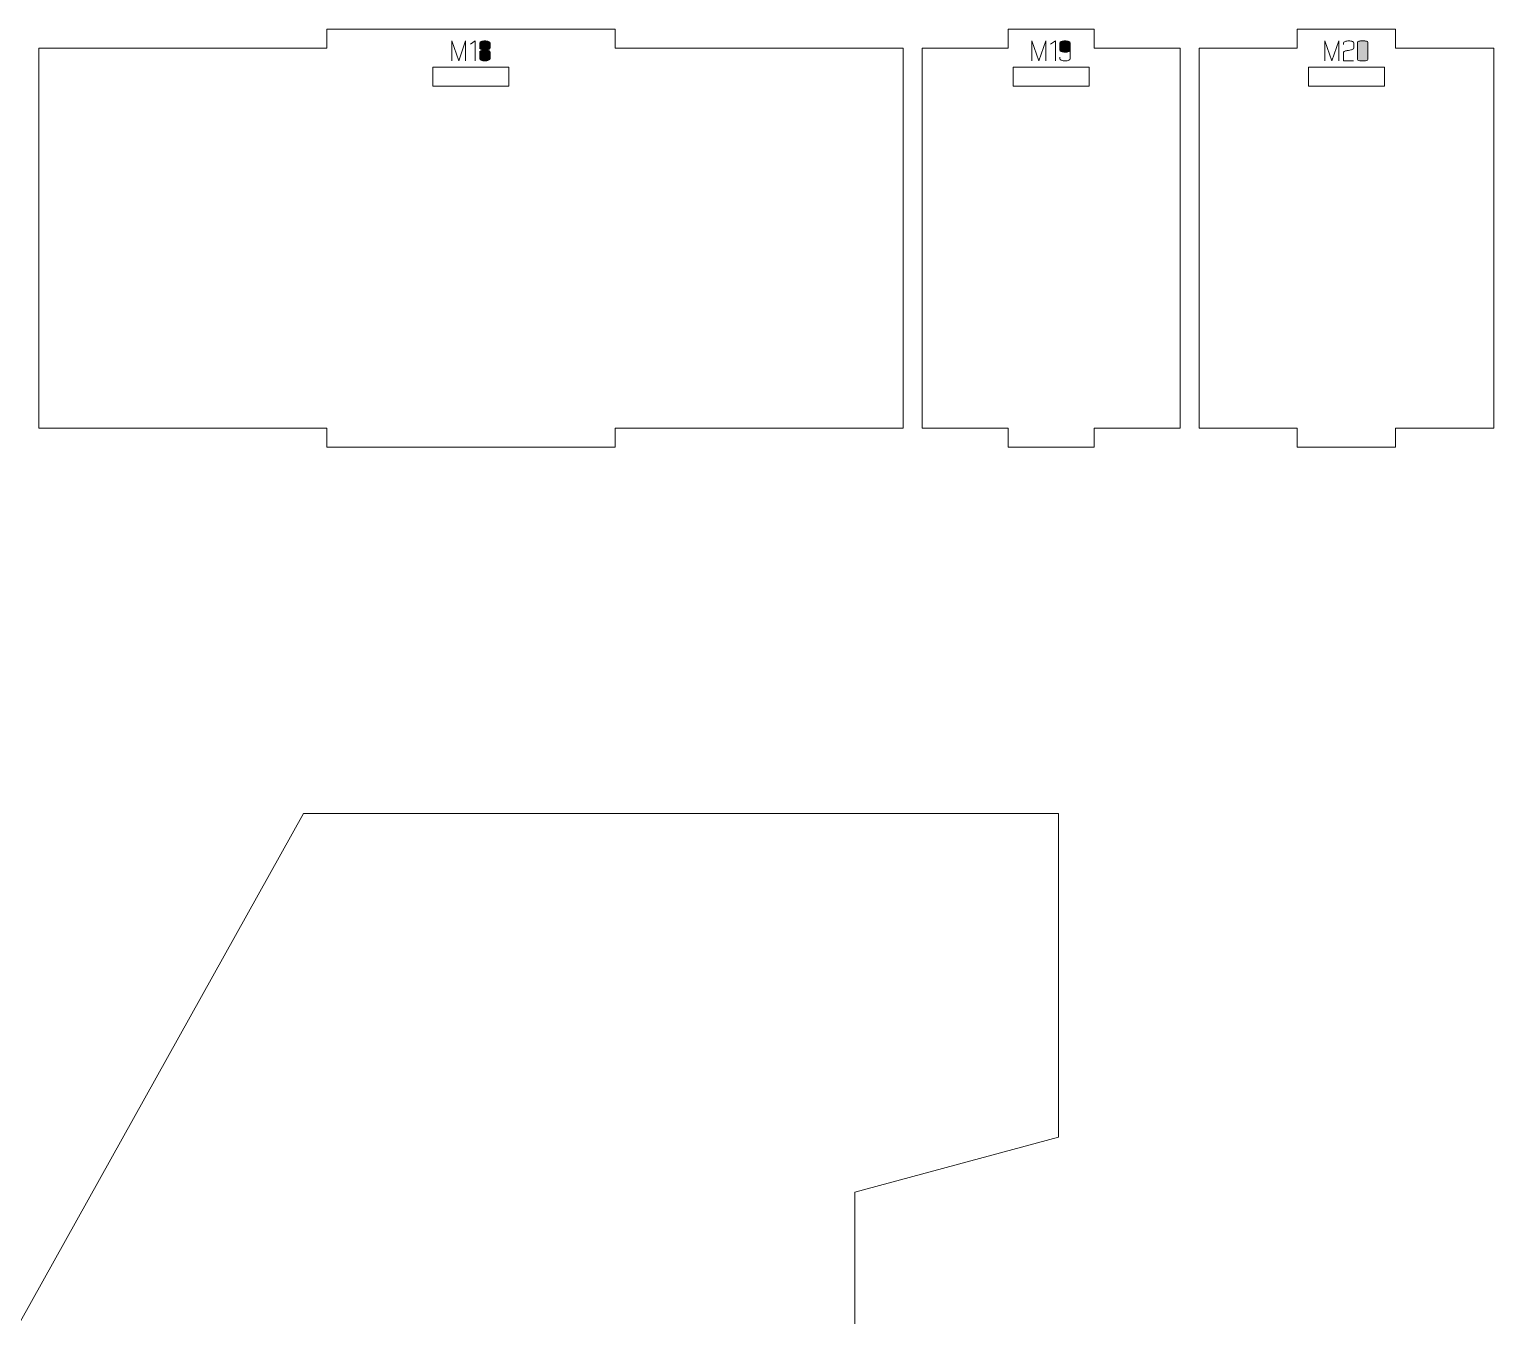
# Model space of a CAD drawing. Header units: centimetres. Extents: x -250 to 250, y -508 to 508.
# Drawn here: x -105.25 to -82.13, y -486.79 to -466.47 of the extents above; entities that cross this region are included whole.
import ezdxf

# ---------------------------------------------------------------- set-up
doc = ezdxf.new("R2010")
doc.units = ezdxf.units.CM
doc.header["$MEASUREMENT"] = 0
doc.layers.add('Capa 1', color=7, linetype='Continuous')

msp = doc.modelspace()

# ---------------------------------------------------------------- hatches: boundary and pattern name
at = {"layer": 'Capa 1', "true_color": 0x3e4095}
h = msp.add_hatch(color=175, dxfattribs=at)
edge = h.paths.add_edge_path()
edge.add_spline(control_points=[(-98.57896, -466.9741), (-98.57896, -466.9741), (-98.57896, -466.65766), (-98.57896, -466.65766), (-98.57896, -466.65766), (-98.46981, -466.9741), (-98.46981, -466.9741), (-98.46981, -466.9741), (-98.36112, -466.65766), (-98.36112, -466.65766), (-98.36112, -466.65766), (-98.36112, -466.9741), (-98.36112, -466.9741), (-98.36112, -466.9741), (-98.36112, -466.65766), (-98.36112, -466.65766), (-98.36112, -466.65766), (-98.46981, -466.9741), (-98.46981, -466.9741), (-98.46981, -466.9741), (-98.57896, -466.65766), (-98.57896, -466.65766), (-98.57896, -466.65766), (-98.57896, -466.9741), (-98.57896, -466.9741)], knot_values=[0, 0, 0, 0, 0.125, 0.125, 0.125, 0.25, 0.25, 0.25, 0.375, 0.375, 0.375, 0.5, 0.5, 0.5, 0.625, 0.625, 0.625, 0.75, 0.75, 0.75, 0.875, 0.875, 0.875, 1, 1, 1, 1], degree=3, periodic=1)
h = msp.add_hatch(color=175, dxfattribs=at)
edge = h.paths.add_edge_path()
edge.add_spline(control_points=[(-98.20932, -466.6572), (-98.20932, -466.6572), (-98.28545, -466.70994), (-98.28545, -466.70994), (-98.28545, -466.70994), (-98.20932, -466.6572), (-98.20932, -466.6572), (-98.20932, -466.6572), (-98.20932, -466.9741), (-98.20932, -466.9741), (-98.20932, -466.9741), (-98.20932, -466.6572), (-98.20932, -466.6572)], knot_values=[0, 0, 0, 0, 0.25, 0.25, 0.25, 0.5, 0.5, 0.5, 0.75, 0.75, 0.75, 1, 1, 1, 1], degree=3, periodic=1)
h = msp.add_hatch(color=175, dxfattribs=at)
edge = h.paths.add_edge_path()
edge.add_spline(control_points=[(-98.13869, -466.76727), (-98.13869, -466.77522), (-98.13303, -466.7824), (-98.12172, -466.78882), (-98.11041, -466.79524), (-98.08855, -466.79952), (-98.05614, -466.80166), (-98.02373, -466.79952), (-98.00187, -466.79524), (-97.99056, -466.78882), (-97.97925, -466.7824), (-97.97359, -466.77522), (-97.97359, -466.76727), (-97.97359, -466.76727), (-97.97359, -466.69297), (-97.97359, -466.69297), (-97.97359, -466.68319), (-97.98146, -466.67486), (-97.99721, -466.66798), (-98.01295, -466.6611), (-98.0326, -466.65766), (-98.05614, -466.65766), (-98.07968, -466.65766), (-98.09933, -466.6611), (-98.11507, -466.66798), (-98.13082, -466.67486), (-98.13869, -466.68319), (-98.13869, -466.69297), (-98.13869, -466.69297), (-98.13869, -466.76727), (-98.13869, -466.76727)], knot_values=[0, 0, 0, 0, 0.1, 0.1, 0.1, 0.2, 0.2, 0.2, 0.3, 0.3, 0.3, 0.4, 0.4, 0.4, 0.5, 0.5, 0.5, 0.6, 0.6, 0.6, 0.7, 0.7, 0.7, 0.8, 0.8, 0.8, 0.9, 0.9, 0.9, 1, 1, 1, 1], degree=3, periodic=1)
h = msp.add_hatch(color=175, dxfattribs=at)
edge = h.paths.add_edge_path()
edge.add_spline(control_points=[(-98.05614, -466.9741), (-98.07968, -466.9741), (-98.09933, -466.97066), (-98.11507, -466.96378), (-98.13082, -466.9569), (-98.13869, -466.94857), (-98.13869, -466.93879), (-98.13869, -466.93879), (-98.13869, -466.8356), (-98.13869, -466.8356), (-98.13869, -466.82734), (-98.13303, -466.82016), (-98.12172, -466.81405), (-98.11041, -466.80793), (-98.08855, -466.8038), (-98.05614, -466.80166), (-98.08855, -466.79952), (-98.11041, -466.79524), (-98.12172, -466.78882), (-98.13303, -466.7824), (-98.13869, -466.77522), (-98.13869, -466.76727), (-98.13869, -466.76727), (-98.13869, -466.69297), (-98.13869, -466.69297), (-98.13869, -466.68319), (-98.13082, -466.67486), (-98.11507, -466.66798), (-98.09933, -466.6611), (-98.07968, -466.65766), (-98.05614, -466.65766), (-98.0326, -466.65766), (-98.01295, -466.6611), (-97.99721, -466.66798), (-97.98146, -466.67486), (-97.97359, -466.68319), (-97.97359, -466.69297), (-97.97359, -466.69297), (-97.97359, -466.76727), (-97.97359, -466.76727), (-97.97359, -466.77522), (-97.97925, -466.7824), (-97.99056, -466.78882), (-98.00187, -466.79524), (-98.02373, -466.79952), (-98.05614, -466.80166), (-98.02373, -466.8038), (-98.00187, -466.80793), (-97.99056, -466.81405), (-97.97925, -466.82016), (-97.97359, -466.82734), (-97.97359, -466.8356), (-97.97359, -466.8356), (-97.97359, -466.93879), (-97.97359, -466.93879), (-97.97359, -466.94857), (-97.98146, -466.9569), (-97.99721, -466.96378), (-98.01295, -466.97066), (-98.0326, -466.9741), (-98.05614, -466.9741)], knot_values=[0, 0, 0, 0, 0.05, 0.05, 0.05, 0.1, 0.1, 0.1, 0.15, 0.15, 0.15, 0.2, 0.2, 0.2, 0.25, 0.25, 0.25, 0.3, 0.3, 0.3, 0.35, 0.35, 0.35, 0.4, 0.4, 0.4, 0.45, 0.45, 0.45, 0.5, 0.5, 0.5, 0.55, 0.55, 0.55, 0.6, 0.6, 0.6, 0.65, 0.65, 0.65, 0.7, 0.7, 0.7, 0.75, 0.75, 0.75, 0.8, 0.8, 0.8, 0.85, 0.85, 0.85, 0.9, 0.9, 0.9, 0.95, 0.95, 0.95, 1, 1, 1, 1], degree=3, periodic=1)
h = msp.add_hatch(color=175, dxfattribs=at)
edge = h.paths.add_edge_path()
edge.add_spline(control_points=[(-98.13869, -466.93879), (-98.13869, -466.94857), (-98.13082, -466.9569), (-98.11507, -466.96378), (-98.09933, -466.97066), (-98.07968, -466.9741), (-98.05614, -466.9741), (-98.0326, -466.9741), (-98.01295, -466.97066), (-97.99721, -466.96378), (-97.98146, -466.9569), (-97.97359, -466.94857), (-97.97359, -466.93879), (-97.97359, -466.93879), (-97.97359, -466.8356), (-97.97359, -466.8356), (-97.97359, -466.82734), (-97.97925, -466.82016), (-97.99056, -466.81405), (-98.00187, -466.80793), (-98.02373, -466.8038), (-98.05614, -466.80166), (-98.08855, -466.8038), (-98.11041, -466.80793), (-98.12172, -466.81405), (-98.13303, -466.82016), (-98.13869, -466.82734), (-98.13869, -466.8356), (-98.13869, -466.8356), (-98.13869, -466.93879), (-98.13869, -466.93879)], knot_values=[0, 0, 0, 0, 0.1, 0.1, 0.1, 0.2, 0.2, 0.2, 0.3, 0.3, 0.3, 0.4, 0.4, 0.4, 0.5, 0.5, 0.5, 0.6, 0.6, 0.6, 0.7, 0.7, 0.7, 0.8, 0.8, 0.8, 0.9, 0.9, 0.9, 1, 1, 1, 1], degree=3, periodic=1)
h = msp.add_hatch(color=175, dxfattribs=at)
edge = h.paths.add_edge_path()
edge.add_spline(control_points=[(-89.41848, -466.9741), (-89.41848, -466.9741), (-89.41848, -466.65766), (-89.41848, -466.65766), (-89.41848, -466.65766), (-89.30933, -466.9741), (-89.30933, -466.9741), (-89.30933, -466.9741), (-89.20064, -466.65766), (-89.20064, -466.65766), (-89.20064, -466.65766), (-89.20064, -466.9741), (-89.20064, -466.9741), (-89.20064, -466.9741), (-89.20064, -466.65766), (-89.20064, -466.65766), (-89.20064, -466.65766), (-89.30933, -466.9741), (-89.30933, -466.9741), (-89.30933, -466.9741), (-89.41848, -466.65766), (-89.41848, -466.65766), (-89.41848, -466.65766), (-89.41848, -466.9741), (-89.41848, -466.9741)], knot_values=[0, 0, 0, 0, 0.125, 0.125, 0.125, 0.25, 0.25, 0.25, 0.375, 0.375, 0.375, 0.5, 0.5, 0.5, 0.625, 0.625, 0.625, 0.75, 0.75, 0.75, 0.875, 0.875, 0.875, 1, 1, 1, 1], degree=3, periodic=1)
h = msp.add_hatch(color=175, dxfattribs=at)
edge = h.paths.add_edge_path()
edge.add_spline(control_points=[(-89.04884, -466.6572), (-89.04884, -466.6572), (-89.12497, -466.70994), (-89.12497, -466.70994), (-89.12497, -466.70994), (-89.04884, -466.6572), (-89.04884, -466.6572), (-89.04884, -466.6572), (-89.04884, -466.9741), (-89.04884, -466.9741), (-89.04884, -466.9741), (-89.04884, -466.6572), (-89.04884, -466.6572)], knot_values=[0, 0, 0, 0, 0.25, 0.25, 0.25, 0.5, 0.5, 0.5, 0.75, 0.75, 0.75, 1, 1, 1, 1], degree=3, periodic=1)
h = msp.add_hatch(color=175, dxfattribs=at)
edge = h.paths.add_edge_path()
edge.add_spline(control_points=[(-88.97821, -466.80029), (-88.97821, -466.81007), (-88.97034, -466.8184), (-88.95459, -466.82528), (-88.93885, -466.83216), (-88.9192, -466.8356), (-88.89566, -466.8356), (-88.87242, -466.83621), (-88.85286, -466.83338), (-88.83696, -466.82712), (-88.82106, -466.82085), (-88.81311, -466.8119), (-88.81311, -466.80029), (-88.81311, -466.80029), (-88.81311, -466.69297), (-88.81311, -466.69297), (-88.81311, -466.68319), (-88.82098, -466.67486), (-88.83673, -466.66798), (-88.85247, -466.6611), (-88.87212, -466.65766), (-88.89566, -466.65766), (-88.9192, -466.65766), (-88.93885, -466.6611), (-88.95459, -466.66798), (-88.97034, -466.67486), (-88.97821, -466.68319), (-88.97821, -466.69297), (-88.97821, -466.69297), (-88.97821, -466.80029), (-88.97821, -466.80029)], knot_values=[0, 0, 0, 0, 0.1, 0.1, 0.1, 0.2, 0.2, 0.2, 0.3, 0.3, 0.3, 0.4, 0.4, 0.4, 0.5, 0.5, 0.5, 0.6, 0.6, 0.6, 0.7, 0.7, 0.7, 0.8, 0.8, 0.8, 0.9, 0.9, 0.9, 1, 1, 1, 1], degree=3, periodic=1)
h = msp.add_hatch(color=175, dxfattribs=at)
edge = h.paths.add_edge_path()
edge.add_spline(control_points=[(-88.89566, -466.9741), (-88.9192, -466.9741), (-88.93885, -466.97066), (-88.95459, -466.96378), (-88.97034, -466.9569), (-88.97821, -466.94857), (-88.97821, -466.93879), (-88.97821, -466.93879), (-88.97821, -466.91356), (-88.97821, -466.91356), (-88.97821, -466.91356), (-88.97821, -466.93879), (-88.97821, -466.93879), (-88.97821, -466.94857), (-88.97034, -466.9569), (-88.95459, -466.96378), (-88.93885, -466.97066), (-88.9192, -466.9741), (-88.89566, -466.9741), (-88.87212, -466.9741), (-88.85247, -466.97066), (-88.83673, -466.96378), (-88.82098, -466.9569), (-88.81311, -466.94857), (-88.81311, -466.93879), (-88.81311, -466.93879), (-88.81311, -466.80029), (-88.81311, -466.80029), (-88.81311, -466.8119), (-88.82106, -466.82085), (-88.83696, -466.82712), (-88.85286, -466.83338), (-88.87242, -466.83621), (-88.89566, -466.8356), (-88.9192, -466.8356), (-88.93885, -466.83216), (-88.95459, -466.82528), (-88.97034, -466.8184), (-88.97821, -466.81007), (-88.97821, -466.80029), (-88.97821, -466.80029), (-88.97821, -466.69297), (-88.97821, -466.69297), (-88.97821, -466.68319), (-88.97034, -466.67486), (-88.95459, -466.66798), (-88.93885, -466.6611), (-88.9192, -466.65766), (-88.89566, -466.65766), (-88.87212, -466.65766), (-88.85247, -466.6611), (-88.83673, -466.66798), (-88.82098, -466.67486), (-88.81311, -466.68319), (-88.81311, -466.69297), (-88.81311, -466.69297), (-88.81311, -466.80029), (-88.81311, -466.80029), (-88.81311, -466.80029), (-88.81311, -466.93879), (-88.81311, -466.93879), (-88.81311, -466.94857), (-88.82098, -466.9569), (-88.83673, -466.96378), (-88.85247, -466.97066), (-88.87212, -466.9741), (-88.89566, -466.9741)], knot_values=[0, 0, 0, 0, 0.04545455, 0.04545455, 0.04545455, 0.09090909, 0.09090909, 0.09090909, 0.13636364, 0.13636364, 0.13636364, 0.18181818, 0.18181818, 0.18181818, 0.22727273, 0.22727273, 0.22727273, 0.27272727, 0.27272727, 0.27272727, 0.31818182, 0.31818182, 0.31818182, 0.36363636, 0.36363636, 0.36363636, 0.40909091, 0.40909091, 0.40909091, 0.45454545, 0.45454545, 0.45454545, 0.5, 0.5, 0.5, 0.54545455, 0.54545455, 0.54545455, 0.59090909, 0.59090909, 0.59090909, 0.63636364, 0.63636364, 0.63636364, 0.68181818, 0.68181818, 0.68181818, 0.72727273, 0.72727273, 0.72727273, 0.77272727, 0.77272727, 0.77272727, 0.81818182, 0.81818182, 0.81818182, 0.86363636, 0.86363636, 0.86363636, 0.90909091, 0.90909091, 0.90909091, 0.95454545, 0.95454545, 0.95454545, 1, 1, 1, 1], degree=3, periodic=1)
h = msp.add_hatch(color=175, dxfattribs=at)
edge = h.paths.add_edge_path()
edge.add_spline(control_points=[(-84.79251, -466.9741), (-84.79251, -466.9741), (-84.79251, -466.65766), (-84.79251, -466.65766), (-84.79251, -466.65766), (-84.68336, -466.9741), (-84.68336, -466.9741), (-84.68336, -466.9741), (-84.57467, -466.65766), (-84.57467, -466.65766), (-84.57467, -466.65766), (-84.57467, -466.9741), (-84.57467, -466.9741), (-84.57467, -466.9741), (-84.57467, -466.65766), (-84.57467, -466.65766), (-84.57467, -466.65766), (-84.68336, -466.9741), (-84.68336, -466.9741), (-84.68336, -466.9741), (-84.79251, -466.65766), (-84.79251, -466.65766), (-84.79251, -466.65766), (-84.79251, -466.9741), (-84.79251, -466.9741)], knot_values=[0, 0, 0, 0, 0.125, 0.125, 0.125, 0.25, 0.25, 0.25, 0.375, 0.375, 0.375, 0.5, 0.5, 0.5, 0.625, 0.625, 0.625, 0.75, 0.75, 0.75, 0.875, 0.875, 0.875, 1, 1, 1, 1], degree=3, periodic=1)
h = msp.add_hatch(color=175, dxfattribs=at)
edge = h.paths.add_edge_path()
edge.add_spline(control_points=[(-84.49946, -466.9741), (-84.49946, -466.9741), (-84.49946, -466.84156), (-84.49946, -466.84156), (-84.49854, -466.82964), (-84.48769, -466.82047), (-84.4669, -466.81405), (-84.45834, -466.81343), (-84.45016, -466.81244), (-84.44236, -466.81106), (-84.43457, -466.80969), (-84.42669, -466.80824), (-84.41874, -466.80671), (-84.40407, -466.80426), (-84.39283, -466.80227), (-84.38504, -466.80075), (-84.37724, -466.79922), (-84.36967, -466.79723), (-84.36233, -466.79478), (-84.34338, -466.78775), (-84.3339, -466.77873), (-84.3339, -466.76773), (-84.3339, -466.76773), (-84.3339, -466.69297), (-84.3339, -466.69297), (-84.3339, -466.68319), (-84.34177, -466.67486), (-84.35752, -466.66798), (-84.37326, -466.6611), (-84.39291, -466.65766), (-84.41645, -466.65766), (-84.43999, -466.65766), (-84.45964, -466.6611), (-84.47538, -466.66798), (-84.49113, -466.67486), (-84.499, -466.68319), (-84.499, -466.69297), (-84.499, -466.69297), (-84.499, -466.71544), (-84.499, -466.71544), (-84.499, -466.71544), (-84.499, -466.69297), (-84.499, -466.69297), (-84.499, -466.68319), (-84.49113, -466.67486), (-84.47538, -466.66798), (-84.45964, -466.6611), (-84.43999, -466.65766), (-84.41645, -466.65766), (-84.39291, -466.65766), (-84.37326, -466.6611), (-84.35752, -466.66798), (-84.34177, -466.67486), (-84.3339, -466.68319), (-84.3339, -466.69297), (-84.3339, -466.69297), (-84.3339, -466.76773), (-84.3339, -466.76773), (-84.3339, -466.77873), (-84.34338, -466.78775), (-84.36233, -466.79478), (-84.36967, -466.79723), (-84.37724, -466.79922), (-84.38504, -466.80075), (-84.39283, -466.80227), (-84.40407, -466.80426), (-84.41874, -466.80671), (-84.42669, -466.80824), (-84.43457, -466.80969), (-84.44236, -466.81106), (-84.45016, -466.81244), (-84.45834, -466.81343), (-84.4669, -466.81405), (-84.48769, -466.82047), (-84.49854, -466.82964), (-84.49946, -466.84156), (-84.49946, -466.84156), (-84.49946, -466.9741), (-84.49946, -466.9741), (-84.49946, -466.9741), (-84.34261, -466.9741), (-84.34261, -466.9741), (-84.34261, -466.9741), (-84.49946, -466.9741), (-84.49946, -466.9741)], knot_values=[0, 0, 0, 0, 0.03571429, 0.03571429, 0.03571429, 0.07142857, 0.07142857, 0.07142857, 0.10714286, 0.10714286, 0.10714286, 0.14285714, 0.14285714, 0.14285714, 0.17857143, 0.17857143, 0.17857143, 0.21428571, 0.21428571, 0.21428571, 0.25, 0.25, 0.25, 0.28571429, 0.28571429, 0.28571429, 0.32142857, 0.32142857, 0.32142857, 0.35714286, 0.35714286, 0.35714286, 0.39285714, 0.39285714, 0.39285714, 0.42857143, 0.42857143, 0.42857143, 0.46428571, 0.46428571, 0.46428571, 0.5, 0.5, 0.5, 0.53571429, 0.53571429, 0.53571429, 0.57142857, 0.57142857, 0.57142857, 0.60714286, 0.60714286, 0.60714286, 0.64285714, 0.64285714, 0.64285714, 0.67857143, 0.67857143, 0.67857143, 0.71428571, 0.71428571, 0.71428571, 0.75, 0.75, 0.75, 0.78571429, 0.78571429, 0.78571429, 0.82142857, 0.82142857, 0.82142857, 0.85714286, 0.85714286, 0.85714286, 0.89285714, 0.89285714, 0.89285714, 0.92857143, 0.92857143, 0.92857143, 0.96428571, 0.96428571, 0.96428571, 1, 1, 1, 1], degree=3, periodic=1)
h = msp.add_hatch(color=175, dxfattribs=at)
edge = h.paths.add_edge_path()
edge.add_spline(control_points=[(-84.27887, -466.95025), (-84.27887, -466.96004), (-84.271, -466.96646), (-84.25525, -466.96951), (-84.23951, -466.97257), (-84.21986, -466.9741), (-84.19632, -466.9741), (-84.17278, -466.9741), (-84.15313, -466.97257), (-84.13739, -466.96951), (-84.12164, -466.96646), (-84.11377, -466.96004), (-84.11377, -466.95025), (-84.11377, -466.95025), (-84.11377, -466.68197), (-84.11377, -466.68197), (-84.11377, -466.67218), (-84.12164, -466.66568), (-84.13739, -466.66247), (-84.15313, -466.65926), (-84.17278, -466.65766), (-84.19632, -466.65766), (-84.21986, -466.65766), (-84.23951, -466.65926), (-84.25525, -466.66247), (-84.271, -466.66568), (-84.27887, -466.67218), (-84.27887, -466.68197), (-84.27887, -466.68197), (-84.27887, -466.95025), (-84.27887, -466.95025)], knot_values=[0, 0, 0, 0, 0.1, 0.1, 0.1, 0.2, 0.2, 0.2, 0.3, 0.3, 0.3, 0.4, 0.4, 0.4, 0.5, 0.5, 0.5, 0.6, 0.6, 0.6, 0.7, 0.7, 0.7, 0.8, 0.8, 0.8, 0.9, 0.9, 0.9, 1, 1, 1, 1], degree=3, periodic=1)
h = msp.add_hatch(color=175, dxfattribs=at)
edge = h.paths.add_edge_path()
edge.add_spline(control_points=[(-84.11377, -466.95025), (-84.11377, -466.96004), (-84.12164, -466.96646), (-84.13739, -466.96951), (-84.15313, -466.97257), (-84.17278, -466.9741), (-84.19632, -466.9741), (-84.21986, -466.9741), (-84.23951, -466.97257), (-84.25525, -466.96951), (-84.271, -466.96646), (-84.27887, -466.96004), (-84.27887, -466.95025), (-84.27887, -466.95025), (-84.27887, -466.68197), (-84.27887, -466.68197), (-84.27887, -466.67218), (-84.271, -466.66568), (-84.25525, -466.66247), (-84.23951, -466.65926), (-84.21986, -466.65766), (-84.19632, -466.65766), (-84.17278, -466.65766), (-84.15313, -466.65926), (-84.13739, -466.66247), (-84.12164, -466.66568), (-84.11377, -466.67218), (-84.11377, -466.68197), (-84.11377, -466.68197), (-84.11377, -466.95025), (-84.11377, -466.95025)], knot_values=[0, 0, 0, 0, 0.1, 0.1, 0.1, 0.2, 0.2, 0.2, 0.3, 0.3, 0.3, 0.4, 0.4, 0.4, 0.5, 0.5, 0.5, 0.6, 0.6, 0.6, 0.7, 0.7, 0.7, 0.8, 0.8, 0.8, 0.9, 0.9, 0.9, 1, 1, 1, 1], degree=3, periodic=1)

# ---------------------------------------------------------------- linework, layer by layer
at = {"layer": 'Capa 1', "color": 240, "lineweight": 9}
for points, knots in [([(-105.10025, -466.7741), (-105.10025, -466.7741), (-105.10025, -472.7741), (-105.10025, -472.7741), (-105.10025, -472.7741), (-100.55093, -472.7741), (-100.55093, -472.7741), (-100.55093, -472.7741), (-100.55093, -473.0741), (-100.55093, -473.0741), (-100.55093, -473.0741), (-96.00161, -473.0741), (-96.00161, -473.0741), (-96.00161, -473.0741), (-96.00161, -472.7741), (-96.00161, -472.7741), (-96.00161, -472.7741), (-91.45229, -472.7741), (-91.45229, -472.7741), (-91.45229, -472.7741), (-91.45229, -466.7741), (-91.45229, -466.7741), (-91.45229, -466.7741), (-96.00161, -466.7741), (-96.00161, -466.7741), (-96.00161, -466.7741), (-96.00161, -466.4741), (-96.00161, -466.4741), (-96.00161, -466.4741), (-100.55093, -466.4741), (-100.55093, -466.4741), (-100.55093, -466.4741), (-100.55093, -466.7741), (-100.55093, -466.7741), (-100.55093, -466.7741), (-105.10025, -466.7741), (-105.10025, -466.7741)], [0, 0, 0, 0, 0.08333333, 0.08333333, 0.08333333, 0.16666667, 0.16666667, 0.16666667, 0.25, 0.25, 0.25, 0.33333333, 0.33333333, 0.33333333, 0.41666667, 0.41666667, 0.41666667, 0.5, 0.5, 0.5, 0.58333333, 0.58333333, 0.58333333, 0.66666667, 0.66666667, 0.66666667, 0.75, 0.75, 0.75, 0.83333333, 0.83333333, 0.83333333, 0.91666667, 0.91666667, 0.91666667, 1, 1, 1, 1]), ([(-91.15229, -466.7741), (-91.15229, -466.7741), (-91.15229, -472.7741), (-91.15229, -472.7741), (-91.15229, -472.7741), (-89.79462, -472.7741), (-89.79462, -472.7741), (-89.79462, -472.7741), (-89.79462, -473.0741), (-89.79462, -473.0741), (-89.79462, -473.0741), (-88.43695, -473.0741), (-88.43695, -473.0741), (-88.43695, -473.0741), (-88.43695, -472.7741), (-88.43695, -472.7741), (-88.43695, -472.7741), (-87.07928, -472.7741), (-87.07928, -472.7741), (-87.07928, -472.7741), (-87.07928, -466.7741), (-87.07928, -466.7741), (-87.07928, -466.7741), (-88.43695, -466.7741), (-88.43695, -466.7741), (-88.43695, -466.7741), (-88.43695, -466.4741), (-88.43695, -466.4741), (-88.43695, -466.4741), (-89.79462, -466.4741), (-89.79462, -466.4741), (-89.79462, -466.4741), (-89.79462, -466.7741), (-89.79462, -466.7741), (-89.79462, -466.7741), (-91.15229, -466.7741), (-91.15229, -466.7741)], [0, 0, 0, 0, 0.08333333, 0.08333333, 0.08333333, 0.16666667, 0.16666667, 0.16666667, 0.25, 0.25, 0.25, 0.33333333, 0.33333333, 0.33333333, 0.41666667, 0.41666667, 0.41666667, 0.5, 0.5, 0.5, 0.58333333, 0.58333333, 0.58333333, 0.66666667, 0.66666667, 0.66666667, 0.75, 0.75, 0.75, 0.83333333, 0.83333333, 0.83333333, 0.91666667, 0.91666667, 0.91666667, 1, 1, 1, 1]), ([(-86.77928, -466.7741), (-86.77928, -466.7741), (-86.77928, -472.7741), (-86.77928, -472.7741), (-86.77928, -472.7741), (-85.22867, -472.7741), (-85.22867, -472.7741), (-85.22867, -472.7741), (-85.22867, -473.0741), (-85.22867, -473.0741), (-85.22867, -473.0741), (-83.67806, -473.0741), (-83.67806, -473.0741), (-83.67806, -473.0741), (-83.67806, -472.7741), (-83.67806, -472.7741), (-83.67806, -472.7741), (-82.12745, -472.7741), (-82.12745, -472.7741), (-82.12745, -472.7741), (-82.12745, -466.7741), (-82.12745, -466.7741), (-82.12745, -466.7741), (-83.67806, -466.7741), (-83.67806, -466.7741), (-83.67806, -466.7741), (-83.67806, -466.4741), (-83.67806, -466.4741), (-83.67806, -466.4741), (-85.22867, -466.4741), (-85.22867, -466.4741), (-85.22867, -466.4741), (-85.22867, -466.7741), (-85.22867, -466.7741), (-85.22867, -466.7741), (-86.77928, -466.7741), (-86.77928, -466.7741)], [0, 0, 0, 0, 0.08333333, 0.08333333, 0.08333333, 0.16666667, 0.16666667, 0.16666667, 0.25, 0.25, 0.25, 0.33333333, 0.33333333, 0.33333333, 0.41666667, 0.41666667, 0.41666667, 0.5, 0.5, 0.5, 0.58333333, 0.58333333, 0.58333333, 0.66666667, 0.66666667, 0.66666667, 0.75, 0.75, 0.75, 0.83333333, 0.83333333, 0.83333333, 0.91666667, 0.91666667, 0.91666667, 1, 1, 1, 1]), ([(-98.87627, -467.374), (-98.87627, -467.374), (-97.67627, -467.374), (-97.67627, -467.374), (-97.67627, -467.374), (-97.67627, -467.074), (-97.67627, -467.074), (-97.67627, -467.074), (-98.87627, -467.074), (-98.87627, -467.074), (-98.87627, -467.074), (-98.87627, -467.374), (-98.87627, -467.374)], [0, 0, 0, 0, 0.25, 0.25, 0.25, 0.5, 0.5, 0.5, 0.75, 0.75, 0.75, 1, 1, 1, 1]), ([(-89.71578, -467.374), (-89.71578, -467.374), (-88.51578, -467.374), (-88.51578, -467.374), (-88.51578, -467.374), (-88.51578, -467.074), (-88.51578, -467.074), (-88.51578, -467.074), (-89.71578, -467.074), (-89.71578, -467.074), (-89.71578, -467.074), (-89.71578, -467.374), (-89.71578, -467.374)], [0, 0, 0, 0, 0.25, 0.25, 0.25, 0.5, 0.5, 0.5, 0.75, 0.75, 0.75, 1, 1, 1, 1]), ([(-85.05336, -467.374), (-85.05336, -467.374), (-83.85336, -467.374), (-83.85336, -467.374), (-83.85336, -467.374), (-83.85336, -467.074), (-83.85336, -467.074), (-83.85336, -467.074), (-85.05336, -467.074), (-85.05336, -467.074), (-85.05336, -467.074), (-85.05336, -467.374), (-85.05336, -467.374)], [0, 0, 0, 0, 0.25, 0.25, 0.25, 0.5, 0.5, 0.5, 0.75, 0.75, 0.75, 1, 1, 1, 1])]:
    msp.add_open_spline(points, degree=3, knots=knots, dxfattribs=at)
at = {"layer": 'Capa 1', "color": 114, "lineweight": 9}
for points, knots in [([(-98.57896, -466.9741), (-98.57896, -466.9741), (-98.57896, -466.65766), (-98.57896, -466.65766), (-98.57896, -466.65766), (-98.46981, -466.9741), (-98.46981, -466.9741), (-98.46981, -466.9741), (-98.36112, -466.65766), (-98.36112, -466.65766), (-98.36112, -466.65766), (-98.36112, -466.9741), (-98.36112, -466.9741), (-98.36112, -466.9741), (-98.36112, -466.65766), (-98.36112, -466.65766), (-98.36112, -466.65766), (-98.46981, -466.9741), (-98.46981, -466.9741), (-98.46981, -466.9741), (-98.57896, -466.65766), (-98.57896, -466.65766), (-98.57896, -466.65766), (-98.57896, -466.9741), (-98.57896, -466.9741)], [0, 0, 0, 0, 0.125, 0.125, 0.125, 0.25, 0.25, 0.25, 0.375, 0.375, 0.375, 0.5, 0.5, 0.5, 0.625, 0.625, 0.625, 0.75, 0.75, 0.75, 0.875, 0.875, 0.875, 1, 1, 1, 1]), ([(-98.20932, -466.6572), (-98.20932, -466.6572), (-98.28545, -466.70994), (-98.28545, -466.70994), (-98.28545, -466.70994), (-98.20932, -466.6572), (-98.20932, -466.6572), (-98.20932, -466.6572), (-98.20932, -466.9741), (-98.20932, -466.9741), (-98.20932, -466.9741), (-98.20932, -466.6572), (-98.20932, -466.6572)], [0, 0, 0, 0, 0.25, 0.25, 0.25, 0.5, 0.5, 0.5, 0.75, 0.75, 0.75, 1, 1, 1, 1]), ([(-98.13869, -466.76727), (-98.13869, -466.77522), (-98.13303, -466.7824), (-98.12172, -466.78882), (-98.11041, -466.79524), (-98.08855, -466.79952), (-98.05614, -466.80166), (-98.02373, -466.79952), (-98.00187, -466.79524), (-97.99056, -466.78882), (-97.97925, -466.7824), (-97.97359, -466.77522), (-97.97359, -466.76727), (-97.97359, -466.76727), (-97.97359, -466.69297), (-97.97359, -466.69297), (-97.97359, -466.68319), (-97.98146, -466.67486), (-97.99721, -466.66798), (-98.01295, -466.6611), (-98.0326, -466.65766), (-98.05614, -466.65766), (-98.07968, -466.65766), (-98.09933, -466.6611), (-98.11507, -466.66798), (-98.13082, -466.67486), (-98.13869, -466.68319), (-98.13869, -466.69297), (-98.13869, -466.69297), (-98.13869, -466.76727), (-98.13869, -466.76727)], [0, 0, 0, 0, 0.1, 0.1, 0.1, 0.2, 0.2, 0.2, 0.3, 0.3, 0.3, 0.4, 0.4, 0.4, 0.5, 0.5, 0.5, 0.6, 0.6, 0.6, 0.7, 0.7, 0.7, 0.8, 0.8, 0.8, 0.9, 0.9, 0.9, 1, 1, 1, 1]), ([(-98.05614, -466.9741), (-98.07968, -466.9741), (-98.09933, -466.97066), (-98.11507, -466.96378), (-98.13082, -466.9569), (-98.13869, -466.94857), (-98.13869, -466.93879), (-98.13869, -466.93879), (-98.13869, -466.8356), (-98.13869, -466.8356), (-98.13869, -466.82734), (-98.13303, -466.82016), (-98.12172, -466.81405), (-98.11041, -466.80793), (-98.08855, -466.8038), (-98.05614, -466.80166), (-98.08855, -466.79952), (-98.11041, -466.79524), (-98.12172, -466.78882), (-98.13303, -466.7824), (-98.13869, -466.77522), (-98.13869, -466.76727), (-98.13869, -466.76727), (-98.13869, -466.69297), (-98.13869, -466.69297), (-98.13869, -466.68319), (-98.13082, -466.67486), (-98.11507, -466.66798), (-98.09933, -466.6611), (-98.07968, -466.65766), (-98.05614, -466.65766), (-98.0326, -466.65766), (-98.01295, -466.6611), (-97.99721, -466.66798), (-97.98146, -466.67486), (-97.97359, -466.68319), (-97.97359, -466.69297), (-97.97359, -466.69297), (-97.97359, -466.76727), (-97.97359, -466.76727), (-97.97359, -466.77522), (-97.97925, -466.7824), (-97.99056, -466.78882), (-98.00187, -466.79524), (-98.02373, -466.79952), (-98.05614, -466.80166), (-98.02373, -466.8038), (-98.00187, -466.80793), (-97.99056, -466.81405), (-97.97925, -466.82016), (-97.97359, -466.82734), (-97.97359, -466.8356), (-97.97359, -466.8356), (-97.97359, -466.93879), (-97.97359, -466.93879), (-97.97359, -466.94857), (-97.98146, -466.9569), (-97.99721, -466.96378), (-98.01295, -466.97066), (-98.0326, -466.9741), (-98.05614, -466.9741)], [0, 0, 0, 0, 0.05, 0.05, 0.05, 0.1, 0.1, 0.1, 0.15, 0.15, 0.15, 0.2, 0.2, 0.2, 0.25, 0.25, 0.25, 0.3, 0.3, 0.3, 0.35, 0.35, 0.35, 0.4, 0.4, 0.4, 0.45, 0.45, 0.45, 0.5, 0.5, 0.5, 0.55, 0.55, 0.55, 0.6, 0.6, 0.6, 0.65, 0.65, 0.65, 0.7, 0.7, 0.7, 0.75, 0.75, 0.75, 0.8, 0.8, 0.8, 0.85, 0.85, 0.85, 0.9, 0.9, 0.9, 0.95, 0.95, 0.95, 1, 1, 1, 1]), ([(-98.13869, -466.93879), (-98.13869, -466.94857), (-98.13082, -466.9569), (-98.11507, -466.96378), (-98.09933, -466.97066), (-98.07968, -466.9741), (-98.05614, -466.9741), (-98.0326, -466.9741), (-98.01295, -466.97066), (-97.99721, -466.96378), (-97.98146, -466.9569), (-97.97359, -466.94857), (-97.97359, -466.93879), (-97.97359, -466.93879), (-97.97359, -466.8356), (-97.97359, -466.8356), (-97.97359, -466.82734), (-97.97925, -466.82016), (-97.99056, -466.81405), (-98.00187, -466.80793), (-98.02373, -466.8038), (-98.05614, -466.80166), (-98.08855, -466.8038), (-98.11041, -466.80793), (-98.12172, -466.81405), (-98.13303, -466.82016), (-98.13869, -466.82734), (-98.13869, -466.8356), (-98.13869, -466.8356), (-98.13869, -466.93879), (-98.13869, -466.93879)], [0, 0, 0, 0, 0.1, 0.1, 0.1, 0.2, 0.2, 0.2, 0.3, 0.3, 0.3, 0.4, 0.4, 0.4, 0.5, 0.5, 0.5, 0.6, 0.6, 0.6, 0.7, 0.7, 0.7, 0.8, 0.8, 0.8, 0.9, 0.9, 0.9, 1, 1, 1, 1]), ([(-89.41848, -466.9741), (-89.41848, -466.9741), (-89.41848, -466.65766), (-89.41848, -466.65766), (-89.41848, -466.65766), (-89.30933, -466.9741), (-89.30933, -466.9741), (-89.30933, -466.9741), (-89.20064, -466.65766), (-89.20064, -466.65766), (-89.20064, -466.65766), (-89.20064, -466.9741), (-89.20064, -466.9741), (-89.20064, -466.9741), (-89.20064, -466.65766), (-89.20064, -466.65766), (-89.20064, -466.65766), (-89.30933, -466.9741), (-89.30933, -466.9741), (-89.30933, -466.9741), (-89.41848, -466.65766), (-89.41848, -466.65766), (-89.41848, -466.65766), (-89.41848, -466.9741), (-89.41848, -466.9741)], [0, 0, 0, 0, 0.125, 0.125, 0.125, 0.25, 0.25, 0.25, 0.375, 0.375, 0.375, 0.5, 0.5, 0.5, 0.625, 0.625, 0.625, 0.75, 0.75, 0.75, 0.875, 0.875, 0.875, 1, 1, 1, 1]), ([(-89.04884, -466.6572), (-89.04884, -466.6572), (-89.12497, -466.70994), (-89.12497, -466.70994), (-89.12497, -466.70994), (-89.04884, -466.6572), (-89.04884, -466.6572), (-89.04884, -466.6572), (-89.04884, -466.9741), (-89.04884, -466.9741), (-89.04884, -466.9741), (-89.04884, -466.6572), (-89.04884, -466.6572)], [0, 0, 0, 0, 0.25, 0.25, 0.25, 0.5, 0.5, 0.5, 0.75, 0.75, 0.75, 1, 1, 1, 1]), ([(-88.97821, -466.80029), (-88.97821, -466.81007), (-88.97034, -466.8184), (-88.95459, -466.82528), (-88.93885, -466.83216), (-88.9192, -466.8356), (-88.89566, -466.8356), (-88.87242, -466.83621), (-88.85286, -466.83338), (-88.83696, -466.82712), (-88.82106, -466.82085), (-88.81311, -466.8119), (-88.81311, -466.80029), (-88.81311, -466.80029), (-88.81311, -466.69297), (-88.81311, -466.69297), (-88.81311, -466.68319), (-88.82098, -466.67486), (-88.83673, -466.66798), (-88.85247, -466.6611), (-88.87212, -466.65766), (-88.89566, -466.65766), (-88.9192, -466.65766), (-88.93885, -466.6611), (-88.95459, -466.66798), (-88.97034, -466.67486), (-88.97821, -466.68319), (-88.97821, -466.69297), (-88.97821, -466.69297), (-88.97821, -466.80029), (-88.97821, -466.80029)], [0, 0, 0, 0, 0.1, 0.1, 0.1, 0.2, 0.2, 0.2, 0.3, 0.3, 0.3, 0.4, 0.4, 0.4, 0.5, 0.5, 0.5, 0.6, 0.6, 0.6, 0.7, 0.7, 0.7, 0.8, 0.8, 0.8, 0.9, 0.9, 0.9, 1, 1, 1, 1]), ([(-88.89566, -466.9741), (-88.9192, -466.9741), (-88.93885, -466.97066), (-88.95459, -466.96378), (-88.97034, -466.9569), (-88.97821, -466.94857), (-88.97821, -466.93879), (-88.97821, -466.93879), (-88.97821, -466.91356), (-88.97821, -466.91356), (-88.97821, -466.91356), (-88.97821, -466.93879), (-88.97821, -466.93879), (-88.97821, -466.94857), (-88.97034, -466.9569), (-88.95459, -466.96378), (-88.93885, -466.97066), (-88.9192, -466.9741), (-88.89566, -466.9741), (-88.87212, -466.9741), (-88.85247, -466.97066), (-88.83673, -466.96378), (-88.82098, -466.9569), (-88.81311, -466.94857), (-88.81311, -466.93879), (-88.81311, -466.93879), (-88.81311, -466.80029), (-88.81311, -466.80029), (-88.81311, -466.8119), (-88.82106, -466.82085), (-88.83696, -466.82712), (-88.85286, -466.83338), (-88.87242, -466.83621), (-88.89566, -466.8356), (-88.9192, -466.8356), (-88.93885, -466.83216), (-88.95459, -466.82528), (-88.97034, -466.8184), (-88.97821, -466.81007), (-88.97821, -466.80029), (-88.97821, -466.80029), (-88.97821, -466.69297), (-88.97821, -466.69297), (-88.97821, -466.68319), (-88.97034, -466.67486), (-88.95459, -466.66798), (-88.93885, -466.6611), (-88.9192, -466.65766), (-88.89566, -466.65766), (-88.87212, -466.65766), (-88.85247, -466.6611), (-88.83673, -466.66798), (-88.82098, -466.67486), (-88.81311, -466.68319), (-88.81311, -466.69297), (-88.81311, -466.69297), (-88.81311, -466.80029), (-88.81311, -466.80029), (-88.81311, -466.80029), (-88.81311, -466.93879), (-88.81311, -466.93879), (-88.81311, -466.94857), (-88.82098, -466.9569), (-88.83673, -466.96378), (-88.85247, -466.97066), (-88.87212, -466.9741), (-88.89566, -466.9741)], [0, 0, 0, 0, 0.04545455, 0.04545455, 0.04545455, 0.09090909, 0.09090909, 0.09090909, 0.13636364, 0.13636364, 0.13636364, 0.18181818, 0.18181818, 0.18181818, 0.22727273, 0.22727273, 0.22727273, 0.27272727, 0.27272727, 0.27272727, 0.31818182, 0.31818182, 0.31818182, 0.36363636, 0.36363636, 0.36363636, 0.40909091, 0.40909091, 0.40909091, 0.45454545, 0.45454545, 0.45454545, 0.5, 0.5, 0.5, 0.54545455, 0.54545455, 0.54545455, 0.59090909, 0.59090909, 0.59090909, 0.63636364, 0.63636364, 0.63636364, 0.68181818, 0.68181818, 0.68181818, 0.72727273, 0.72727273, 0.72727273, 0.77272727, 0.77272727, 0.77272727, 0.81818182, 0.81818182, 0.81818182, 0.86363636, 0.86363636, 0.86363636, 0.90909091, 0.90909091, 0.90909091, 0.95454545, 0.95454545, 0.95454545, 1, 1, 1, 1]), ([(-84.79251, -466.9741), (-84.79251, -466.9741), (-84.79251, -466.65766), (-84.79251, -466.65766), (-84.79251, -466.65766), (-84.68336, -466.9741), (-84.68336, -466.9741), (-84.68336, -466.9741), (-84.57467, -466.65766), (-84.57467, -466.65766), (-84.57467, -466.65766), (-84.57467, -466.9741), (-84.57467, -466.9741), (-84.57467, -466.9741), (-84.57467, -466.65766), (-84.57467, -466.65766), (-84.57467, -466.65766), (-84.68336, -466.9741), (-84.68336, -466.9741), (-84.68336, -466.9741), (-84.79251, -466.65766), (-84.79251, -466.65766), (-84.79251, -466.65766), (-84.79251, -466.9741), (-84.79251, -466.9741)], [0, 0, 0, 0, 0.125, 0.125, 0.125, 0.25, 0.25, 0.25, 0.375, 0.375, 0.375, 0.5, 0.5, 0.5, 0.625, 0.625, 0.625, 0.75, 0.75, 0.75, 0.875, 0.875, 0.875, 1, 1, 1, 1]), ([(-84.49946, -466.9741), (-84.49946, -466.9741), (-84.49946, -466.84156), (-84.49946, -466.84156), (-84.49854, -466.82964), (-84.48769, -466.82047), (-84.4669, -466.81405), (-84.45834, -466.81343), (-84.45016, -466.81244), (-84.44236, -466.81106), (-84.43457, -466.80969), (-84.42669, -466.80824), (-84.41874, -466.80671), (-84.40407, -466.80426), (-84.39283, -466.80227), (-84.38504, -466.80075), (-84.37724, -466.79922), (-84.36967, -466.79723), (-84.36233, -466.79478), (-84.34338, -466.78775), (-84.3339, -466.77873), (-84.3339, -466.76773), (-84.3339, -466.76773), (-84.3339, -466.69297), (-84.3339, -466.69297), (-84.3339, -466.68319), (-84.34177, -466.67486), (-84.35752, -466.66798), (-84.37326, -466.6611), (-84.39291, -466.65766), (-84.41645, -466.65766), (-84.43999, -466.65766), (-84.45964, -466.6611), (-84.47538, -466.66798), (-84.49113, -466.67486), (-84.499, -466.68319), (-84.499, -466.69297), (-84.499, -466.69297), (-84.499, -466.71544), (-84.499, -466.71544), (-84.499, -466.71544), (-84.499, -466.69297), (-84.499, -466.69297), (-84.499, -466.68319), (-84.49113, -466.67486), (-84.47538, -466.66798), (-84.45964, -466.6611), (-84.43999, -466.65766), (-84.41645, -466.65766), (-84.39291, -466.65766), (-84.37326, -466.6611), (-84.35752, -466.66798), (-84.34177, -466.67486), (-84.3339, -466.68319), (-84.3339, -466.69297), (-84.3339, -466.69297), (-84.3339, -466.76773), (-84.3339, -466.76773), (-84.3339, -466.77873), (-84.34338, -466.78775), (-84.36233, -466.79478), (-84.36967, -466.79723), (-84.37724, -466.79922), (-84.38504, -466.80075), (-84.39283, -466.80227), (-84.40407, -466.80426), (-84.41874, -466.80671), (-84.42669, -466.80824), (-84.43457, -466.80969), (-84.44236, -466.81106), (-84.45016, -466.81244), (-84.45834, -466.81343), (-84.4669, -466.81405), (-84.48769, -466.82047), (-84.49854, -466.82964), (-84.49946, -466.84156), (-84.49946, -466.84156), (-84.49946, -466.9741), (-84.49946, -466.9741), (-84.49946, -466.9741), (-84.34261, -466.9741), (-84.34261, -466.9741), (-84.34261, -466.9741), (-84.49946, -466.9741), (-84.49946, -466.9741)], [0, 0, 0, 0, 0.03571429, 0.03571429, 0.03571429, 0.07142857, 0.07142857, 0.07142857, 0.10714286, 0.10714286, 0.10714286, 0.14285714, 0.14285714, 0.14285714, 0.17857143, 0.17857143, 0.17857143, 0.21428571, 0.21428571, 0.21428571, 0.25, 0.25, 0.25, 0.28571429, 0.28571429, 0.28571429, 0.32142857, 0.32142857, 0.32142857, 0.35714286, 0.35714286, 0.35714286, 0.39285714, 0.39285714, 0.39285714, 0.42857143, 0.42857143, 0.42857143, 0.46428571, 0.46428571, 0.46428571, 0.5, 0.5, 0.5, 0.53571429, 0.53571429, 0.53571429, 0.57142857, 0.57142857, 0.57142857, 0.60714286, 0.60714286, 0.60714286, 0.64285714, 0.64285714, 0.64285714, 0.67857143, 0.67857143, 0.67857143, 0.71428571, 0.71428571, 0.71428571, 0.75, 0.75, 0.75, 0.78571429, 0.78571429, 0.78571429, 0.82142857, 0.82142857, 0.82142857, 0.85714286, 0.85714286, 0.85714286, 0.89285714, 0.89285714, 0.89285714, 0.92857143, 0.92857143, 0.92857143, 0.96428571, 0.96428571, 0.96428571, 1, 1, 1, 1]), ([(-84.27887, -466.95025), (-84.27887, -466.96004), (-84.271, -466.96646), (-84.25525, -466.96951), (-84.23951, -466.97257), (-84.21986, -466.9741), (-84.19632, -466.9741), (-84.17278, -466.9741), (-84.15313, -466.97257), (-84.13739, -466.96951), (-84.12164, -466.96646), (-84.11377, -466.96004), (-84.11377, -466.95025), (-84.11377, -466.95025), (-84.11377, -466.68197), (-84.11377, -466.68197), (-84.11377, -466.67218), (-84.12164, -466.66568), (-84.13739, -466.66247), (-84.15313, -466.65926), (-84.17278, -466.65766), (-84.19632, -466.65766), (-84.21986, -466.65766), (-84.23951, -466.65926), (-84.25525, -466.66247), (-84.271, -466.66568), (-84.27887, -466.67218), (-84.27887, -466.68197), (-84.27887, -466.68197), (-84.27887, -466.95025), (-84.27887, -466.95025)], [0, 0, 0, 0, 0.1, 0.1, 0.1, 0.2, 0.2, 0.2, 0.3, 0.3, 0.3, 0.4, 0.4, 0.4, 0.5, 0.5, 0.5, 0.6, 0.6, 0.6, 0.7, 0.7, 0.7, 0.8, 0.8, 0.8, 0.9, 0.9, 0.9, 1, 1, 1, 1]), ([(-84.11377, -466.95025), (-84.11377, -466.96004), (-84.12164, -466.96646), (-84.13739, -466.96951), (-84.15313, -466.97257), (-84.17278, -466.9741), (-84.19632, -466.9741), (-84.21986, -466.9741), (-84.23951, -466.97257), (-84.25525, -466.96951), (-84.271, -466.96646), (-84.27887, -466.96004), (-84.27887, -466.95025), (-84.27887, -466.95025), (-84.27887, -466.68197), (-84.27887, -466.68197), (-84.27887, -466.67218), (-84.271, -466.66568), (-84.25525, -466.66247), (-84.23951, -466.65926), (-84.21986, -466.65766), (-84.19632, -466.65766), (-84.17278, -466.65766), (-84.15313, -466.65926), (-84.13739, -466.66247), (-84.12164, -466.66568), (-84.11377, -466.67218), (-84.11377, -466.68197), (-84.11377, -466.68197), (-84.11377, -466.95025), (-84.11377, -466.95025)], [0, 0, 0, 0, 0.1, 0.1, 0.1, 0.2, 0.2, 0.2, 0.3, 0.3, 0.3, 0.4, 0.4, 0.4, 0.5, 0.5, 0.5, 0.6, 0.6, 0.6, 0.7, 0.7, 0.7, 0.8, 0.8, 0.8, 0.9, 0.9, 0.9, 1, 1, 1, 1]), ([(-92.21659, -484.84121), (-92.21659, -484.84121), (-92.21659, -501.61243), (-92.21659, -501.61243), (-92.21659, -501.61243), (-88.9992, -502.482), (-88.9992, -502.482), (-88.9992, -502.482), (-88.9992, -507.1149), (-88.9992, -507.1149), (-88.9992, -507.1149), (-103.21014, -507.1149), (-103.21014, -507.1149), (-103.21014, -507.1149), (-103.21014, -502.50535), (-103.21014, -502.50535), (-103.21014, -502.50535), (-99.03623, -501.24448), (-99.03623, -501.24448), (-99.03623, -501.24448), (-99.03623, -487.33744), (-99.03623, -487.33744), (-99.03623, -487.33744), (-105.88742, -499.02794), (-105.88742, -499.02794), (-105.88742, -499.02794), (-108.27771, -499.02794), (-108.27771, -499.02794), (-108.27771, -499.02794), (-112.4951, -491.81055), (-112.4951, -491.81055), (-112.4951, -491.81055), (-115.12964, -491.81055), (-115.12964, -491.81055), (-115.12964, -491.81055), (-115.12964, -501.64671), (-115.12964, -501.64671), (-115.12964, -501.64671), (-110.95572, -502.55976), (-110.95572, -502.55976), (-110.95572, -502.55976), (-110.95572, -507.1149), (-110.95572, -507.1149), (-110.95572, -507.1149), (-125.16667, -507.1149), (-125.16667, -507.1149), (-125.16667, -507.1149), (-125.16667, -502.4866), (-125.16667, -502.4866), (-125.16667, -502.4866), (-121.86232, -501.61703), (-121.86232, -501.61703), (-121.86232, -501.61703), (-121.86232, -484.83661), (-121.86232, -484.83661), (-121.86232, -484.83661), (-125.16667, -483.96704), (-125.16667, -483.96704), (-125.16667, -483.96704), (-125.16667, -478.86048), (-125.16667, -478.86048), (-125.16667, -478.86048), (-112.29517, -478.86048), (-112.29517, -478.86048), (-112.29517, -478.86048), (-106.65457, -489.13784), (-106.65457, -489.13784), (-106.65457, -489.13784), (-100.91836, -478.86048), (-100.91836, -478.86048), (-100.91836, -478.86048), (-88.9992, -478.86048), (-88.9992, -478.86048), (-88.9992, -478.86048), (-88.9992, -483.97164), (-88.9992, -483.97164), (-88.9992, -483.97164), (-92.21659, -484.84121), (-92.21659, -484.84121)], [0, 0, 0, 0, 0.03846154, 0.03846154, 0.03846154, 0.07692308, 0.07692308, 0.07692308, 0.11538462, 0.11538462, 0.11538462, 0.15384615, 0.15384615, 0.15384615, 0.19230769, 0.19230769, 0.19230769, 0.23076923, 0.23076923, 0.23076923, 0.26923077, 0.26923077, 0.26923077, 0.30769231, 0.30769231, 0.30769231, 0.34615385, 0.34615385, 0.34615385, 0.38461538, 0.38461538, 0.38461538, 0.42307692, 0.42307692, 0.42307692, 0.46153846, 0.46153846, 0.46153846, 0.5, 0.5, 0.5, 0.53846154, 0.53846154, 0.53846154, 0.57692308, 0.57692308, 0.57692308, 0.61538462, 0.61538462, 0.61538462, 0.65384615, 0.65384615, 0.65384615, 0.69230769, 0.69230769, 0.69230769, 0.73076923, 0.73076923, 0.73076923, 0.76923077, 0.76923077, 0.76923077, 0.80769231, 0.80769231, 0.80769231, 0.84615385, 0.84615385, 0.84615385, 0.88461538, 0.88461538, 0.88461538, 0.92307692, 0.92307692, 0.92307692, 0.96153846, 0.96153846, 0.96153846, 1, 1, 1, 1])]:
    msp.add_open_spline(points, degree=3, knots=knots, dxfattribs=at)

doc.saveas('drawing.dxf')
